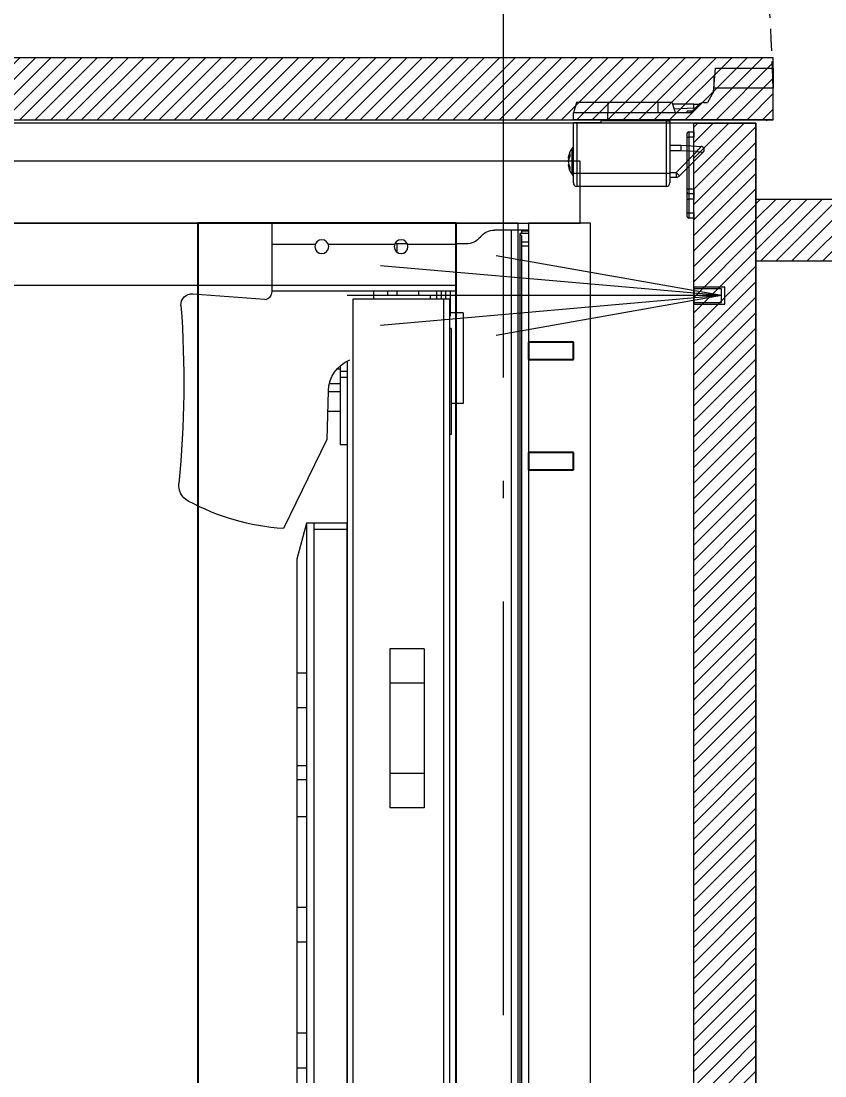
# Model space of a CAD drawing. Header units: millimetres. Extents: x -853320 to 19484, y -510814 to 9708.
# Drawn here: x 4465.6 to 4698.9, y 3469.5 to 3775.4 of the extents above; entities that cross this region are included whole.
import ezdxf
from ezdxf import colors
from ezdxf.entities.mleader import LeaderData, LeaderLine
from ezdxf.math import Vec2, Vec3

# ---------------------------------------------------------------- set-up
doc = ezdxf.new("R2010")
doc.units = ezdxf.units.MM
for name, pattern in [('BEARBEITUNGEN', [0]), ('DASHDOT', [18.5, 12, -3, 0.5, -3]), ('NASCOSTA', [9.525, 6.35, -3.175])]:
    doc.linetypes.add(name, pattern=pattern)
for name, color, linetype, lineweight in [('F_ARREDI', 7, 'Continuous', 5), ('F_ELETTRODOMESTICI', 40, 'Continuous', 5), ('F_FERRAMENTA', 253, 'Continuous', 5), ('F_Guide', 1, 'Continuous', 9), ('F_MULTI laminato OPACO', 1, 'Continuous', 5), ('F_Proiezioni', 253, 'NASCOSTA', 9), ('F_Sezioni', 5, 'Continuous', 9), ('F_STRIP-LED', 2, 'Continuous', 5)]:
    doc.layers.add(name, color=color, linetype=linetype, lineweight=lineweight)
doc.layers.add('F_Lavorazioni', color=12, linetype='Continuous')
doc.styles.add('DANZI-DIDASCALIE', font='Yu Gothic UI Light.ttf', dxfattribs={"height": 30})

# ---------------------------------------------------------------- blocks, each defined once
blk = doc.blocks.new('_Dot')
at = {"color": 0, "linetype": 'ByBlock', "lineweight": -2}
blk.add_line((-0.5, 0), (-1, 0), dxfattribs=at)
at = {"color": 0, "linetype": 'ByBlock', "const_width": 0.5}
blk.add_lwpolyline([(-0.25, 0, 1), (0.25, 0, 1)], format="xyb", close=True, dxfattribs=at)
blk = doc.blocks.new('V_CAS.ra INTERNA_ pianta')
at = {"layer": 'F_Guide', "color": 8}
for p, q in [((273121.76, -83401.9), (273121.76, -82939.93)), ((273123.46, -83419.93), (273123.46, -82939.93)), ((273151.46, -83419.93), (273151.46, -82940.73)), ((273149.76, -83419.93), (273149.76, -82948.71)), ((273169.44, -83439.93), (273169.44, -83021.43)), ((273171.94, -83438.93), (273171.94, -83022.43)), ((273174.44, -83439.93), (273174.44, -83021.43)), ((273172.44, -83438.32), (273172.44, -83023.03)), ((273112.17, -83354.93), (273112.17, -83101.93)), ((273121.67, -83354.93), (273121.67, -83101.93)), ((273109.97, -83354.93), (273109.97, -83103.51)), ((273107.17, -83196.89), (273107.17, -83151.97)), ((273109.97, -83196.89), (273107.17, -83196.89)), ((273107.17, -83206.97), (273107.17, -83196.89)), ((273109.97, -83206.97), (273107.17, -83206.97)), ((273107.17, -83233.38), (273107.17, -83206.97)), ((273109.97, -83233.38), (273107.17, -83233.38)), ((273107.17, -83243.43), (273107.17, -83233.38)), ((273109.97, -83243.43), (273107.17, -83243.43)), ((273107.17, -83269.76), (273107.17, -83243.43)), ((273109.97, -83269.76), (273107.17, -83269.76)), ((273107.17, -83344.48), (273107.17, -83269.76)), ((273144.16, -83272.33), (273134.16, -83272.33)), ((273134.16, -83318.53), (273134.16, -83272.33)), ((273144.16, -83318.53), (273144.16, -83272.33)), ((273109.97, -83280.45), (273107.17, -83280.45)), ((273144.16, -83282.32), (273134.16, -83282.32)), ((273109.97, -83284.53), (273107.17, -83284.53)), ((273109.97, -83301.33), (273107.17, -83301.33)), ((273144.16, -83308.53), (273134.16, -83308.53)), ((273109.97, -83311.38), (273107.17, -83311.38)), ((273144.16, -83318.53), (273134.16, -83318.53)), ((273109.96, -83354.9), (273107.17, -83344.48)), ((273115.93, -83379.23), (273103.31, -83353.35)), ((273109.97, -83354.9), (273109.96, -83354.9)), ((273121.67, -83354.93), (273109.97, -83354.93)), ((273121.67, -83353.13), (273112.17, -83353.13)), ((273116.34, -83393.3), (273115.93, -83379.23)), ((273121.76, -83377.62), (273119.76, -83377.62)), ((273119.76, -83400.54), (273119.76, -83377.62)), ((273151.94, -83380.68), (273151.46, -83380.68)), ((273151.94, -83411.38), (273151.94, -83380.68)), ((273119.76, -83387.31), (273116.17, -83387.31)), ((273155.49, -83389.68), (273151.94, -83389.68)), ((273155.49, -83415.93), (273155.49, -83389.68)), ((273119.76, -83393.05), (273116.33, -83393.05)), ((273119.76, -83395.39), (273116.63, -83395.39)), ((273121.76, -83397.22), (273119.76, -83397.22)), ((273119.76, -83399.61), (273118.82, -83399.61)), ((273121.76, -83398.96), (273119.76, -83398.96)), ((273174.44, -83404.93), (273174.44, -83404.93)), ((273174.44, -83404.93), (273174.44, -83404.93)), ((273151.94, -83411.38), (273151.46, -83411.38)), ((273151.69, -83414.93), (273151.46, -83414.93)), ((273151.69, -83422.24), (273151.69, -83414.93)), ((273155.49, -83415.93), (273151.69, -83415.93)), ((273077.02, -83421.48), (273097.94, -83419.86)), ((273097.94, -83419.86), (273098.34, -83419.83)), ((273151.46, -83419.93), (273123.46, -83419.93)), ((273129.47, -83422.24), (273129.47, -83419.93)), ((273145.94, -83420.93), (273145.94, -83419.93)), ((273147.69, -83422.24), (273147.69, -83419.93)), ((273149.06, -83422.24), (273149.06, -83419.93)), ((273150.31, -83422.24), (273150.31, -83419.93)), ((273099.94, -83422.16), (273099.73, -83421.24)), ((273099.94, -83441.93), (273099.94, -83422.16)), ((273153.44, -83422.24), (273099.94, -83422.24)), ((273145.94, -83420.93), (273129.47, -83420.93)), ((273133.54, -83422.24), (273133.54, -83420.93)), ((273136.24, -83422.24), (273136.24, -83420.93)), ((273142.54, -83422.24), (273142.54, -83420.93)), ((273153.44, -83441.93), (273153.44, -83422.24)), ((273136.24, -83435.93), (273136.24, -83433.53)), ((273174.44, -83435.27), (273172.44, -83435.27)), ((273112.53, -83435.73), (273099.94, -83435.73)), ((273135.53, -83435.73), (273116.35, -83435.73)), ((273136.24, -83435.93), (273135.61, -83435.93)), ((273139.27, -83435.93), (273136.24, -83435.93)), ((273153.44, -83435.73), (273139.35, -83435.73)), ((273156.31, -83435.93), (273153.44, -83435.93)), ((273174.44, -83436.43), (273172.44, -83436.43)), ((273174.44, -83439.93), (273164.59, -83439.93)), ((273174.44, -83438.93), (273171.94, -83438.93)), ((273172.44, -83439.6), (273172.44, -83438.93)), ((273174.44, -83439.6), (273172.44, -83439.6)), ((273172.44, -83439.93), (273172.44, -83439.6)), ((273153.44, -83441.93), (273099.94, -83441.93))]:
    blk.add_line(p, q, dxfattribs=at)
for centre in [(273114.44, -83435.13), (273137.44, -83435.13)]:
    blk.add_circle(centre, 2, dxfattribs=at)
for centre, radius, start, end in [((273107.87, -83420.9), 67.7, 93.8622, 118.3977), ((273078.14, -83365.92), 5.2, 118.3977, 185.6204), ((272774.61, -83395.79), 299.8, 355.7419, 5.6204), ((273126.34, -83393.01), 10, 181.6888, 247.9389), ((273076.77, -83418.29), 3.2, 175.7419, 274.4211), ((273097.88, -83421.67), 1.9, 13.0755, 76.1066), ((273156.31, -83441.21), 5.29, 38.4424, 90), ((273164.59, -83434.64), 5.29, 218.4424, 270)]:
    blk.add_arc(centre, radius, start, end, dxfattribs=at)
at = {"layer": 'F_Guide', "color": 8, "extrusion": (0, 0, -1)}
blk.add_ellipse((273170.88, -83433.93), major_axis=(0, 5), ratio=0.654481, start_param=2.645492, end_param=2.812476, dxfattribs=at)
at = {"layer": 'F_Lavorazioni', "color": 14, "linetype": 'BEARBEITUNGEN', "true_color": 0xaa0000}
for p, q in [((273078.44, -83441.93), (273078.44, -82951.93)), ((273153.44, -82951.93), (273153.44, -83441.93)), ((273174.44, -83375.43), (273174.44, -83370.43)), ((273174.44, -83370.43), (273187.44, -83370.43)), ((273187.44, -83370.43), (273187.44, -83375.43)), ((273187.44, -83375.43), (273174.44, -83375.43)), ((273174.44, -83407.43), (273174.44, -83402.43)), ((273174.44, -83402.43), (273187.44, -83402.43)), ((273187.44, -83402.43), (273187.44, -83407.43)), ((273187.44, -83407.43), (273174.44, -83407.43)), ((273153.44, -83441.93), (273078.44, -83441.93))]:
    blk.add_line(p, q, dxfattribs=at)
at = {"layer": 'F_MULTI laminato OPACO', "color": 143, "true_color": 0x7aafdf}
for points in [[(272828.44, -83441.93), (273174.44, -83441.93), (273174.44, -82911.93), (272828.44, -82911.93)], [(273174.44, -82911.93), (273192.44, -82911.93), (273192.44, -83441.93), (273174.44, -83441.93)], [(273171.44, -83441.93), (273153.44, -83441.93), (273153.44, -82951.93), (273171.44, -82951.93)], [(273153.44, -83423.93), (273153.44, -83441.93), (272849.44, -83441.93), (272849.44, -83423.93)], [(273189.44, -83441.93), (273189.44, -83459.93), (272813.44, -83459.93), (272813.44, -83441.93)]]:
    blk.add_lwpolyline(points, close=True, dxfattribs=at)
blk = doc.blocks.new('ARMADIO_camera master_sol.C_pianta')
at = {"layer": 'F_MULTI laminato OPACO', "transparency": 33554508}
h = blk.add_hatch(dxfattribs=at)
h.set_pattern_fill('ANSI31', color=256)
h.set_pattern_definition([(45, (1055, -6e-09), (-2.24506403, 2.24506403), [])])
h.paths.add_polyline_path([(718911.42, 531638.1), (718893.42, 531638.1), (718893.42, 531056.1), (718911.42, 531056.1)])
h = blk.add_hatch(dxfattribs=at)
h.set_pattern_fill('ANSI31', color=256)
h.paths.add_polyline_path([(718853.42, 531078.1), (718853.42, 531096.1), (718893.42, 531096.1), (718893.42, 531078.1)])
h = blk.add_hatch(dxfattribs=at)
h.set_pattern_fill('ANSI31', color=6)
h.paths.add_polyline_path([(719338.42, 531037.1), (719338.42, 531055.1), (718888.42, 531055.1), (718888.42, 531037.1)])
at = {"layer": 'F_FERRAMENTA'}
for p, q in [((718911.42, 531083.6), (718912.92, 531083.6)), ((718911.42, 531082.1), (718911.42, 531083.6)), ((718912.92, 531082.1), (718911.42, 531082.1)), ((718911.42, 531082.1), (718911.42, 531078.1)), ((718912.92, 531082.1), (718912.92, 531083.6)), ((718912.92, 531078.1), (718912.92, 531082.1)), ((718913.42, 531082.1), (718912.92, 531082.1)), ((718913.42, 531083.1), (718913.42, 531082.1)), ((718913.42, 531082.1), (718913.42, 531078.1)), ((718911.42, 531078.1), (718912.92, 531078.1)), ((718911.42, 531076.6), (718911.42, 531078.1)), ((718911.42, 531076.6), (718912.92, 531076.6)), ((718911.42, 531075.1), (718911.42, 531076.6)), ((718912.92, 531076.6), (718912.92, 531078.1)), ((718913.42, 531078.1), (718912.92, 531078.1)), ((718912.92, 531075.1), (718912.92, 531076.6)), ((718913.42, 531078.1), (718913.42, 531076.1)), ((718913.42, 531076.1), (718913.42, 531075.1)), ((718912.92, 531075.1), (718911.42, 531075.1)), ((718911.42, 531075.1), (718911.42, 531060.1)), ((718912.92, 531060.1), (718912.92, 531075.1)), ((718913.42, 531075.1), (718912.92, 531075.1)), ((718913.42, 531075.1), (718913.42, 531060.1)), ((718918.42, 531070.53), (718918.42, 531073.4)), ((718919.42, 531074.4), (718919.42, 531070.57)), ((718919.42, 531074.4), (718945.42, 531074.4)), ((718945.42, 531070.57), (718945.42, 531074.4)), ((718946.42, 531073.4), (718946.42, 531070.53)), ((718908.72, 531064.5), (718915.57, 531071.36)), ((718916.63, 531070.35), (718910.57, 531064.29)), ((718916.63, 531070.35), (718916.63, 531071.8)), ((718916.63, 531071.8), (718918.42, 531071.8)), ((718918.42, 531070.35), (718916.63, 531070.35)), ((718918.42, 531055.4), (718918.42, 531070.53)), ((718919.42, 531070.57), (718919.42, 531055.4)), ((718945.42, 531070.57), (718919.42, 531070.57)), ((718945.42, 531055.9), (718945.42, 531070.57)), ((718946.47, 531071.15), (718946.42, 531071.15)), ((718946.42, 531070.53), (718946.42, 531055.9)), ((718946.47, 531071.15), (718946.47, 531070.15)), ((718946.47, 531070.15), (718946.47, 531063.15)), ((718946.76, 531071), (718946.76, 531070.04)), ((718946.76, 531070.04), (718946.76, 531063.29)), ((718947.7, 531068.12), (718947.94, 531068.18)), ((718947.91, 531067.08), (718947.94, 531067.08)), ((718947.94, 531067.08), (718947.93, 531067.15)), ((718910.57, 531064.29), (718915.16, 531064.05)), ((718915.16, 531064.05), (718918.42, 531064.05)), ((718947.6, 531066.19), (718947.94, 531066.11)), ((718915.12, 531062.5), (718909.37, 531062.8)), ((718918.42, 531062.5), (718915.12, 531062.5)), ((718946.42, 531063.15), (718946.47, 531063.15)), ((718911.42, 531060.1), (718912.92, 531060.1)), ((718911.42, 531058.6), (718911.42, 531060.1)), ((718912.92, 531058.6), (718911.42, 531058.6)), ((718912.92, 531058.6), (718912.92, 531060.1)), ((718913.42, 531060.1), (718912.92, 531060.1)), ((718913.42, 531060.1), (718913.42, 531059.1)), ((718888.42, 531055.1), (718890.17, 531055.19)), ((718888.42, 531055.1), (718936.42, 531055.1)), ((718888.42, 531055.1), (718888.42, 531045.89)), ((718919.42, 531055.4), (718918.42, 531055.4)), ((718918.42, 531055.1), (718918.42, 531055.4)), ((718919.42, 531055.4), (718938.42, 531055.4)), ((718920.42, 531055.4), (718920.42, 531055.1)), ((718930.42, 531055.4), (718930.42, 531055.1)), ((718935.42, 531055.1), (718935.42, 531055.4)), ((718936.42, 531055.1), (718936.42, 531053.1)), ((718936.42, 531055.1), (718946.42, 531055.1)), ((718938.42, 531055.4), (718938.42, 531055.9)), ((718945.42, 531055.9), (718938.42, 531055.9)), ((718946.42, 531055.9), (718945.42, 531055.9)), ((718946.42, 531055.1), (718946.35, 531053.1)), ((718912.42, 531053.1), (718910.01, 531050.68)), ((718911.42, 531051.73), (718911.04, 531051.71)), ((718911.39, 531052.06), (718911.42, 531051.73)), ((718911.42, 531051.73), (718917.21, 531052.04)), ((718911.42, 531051.73), (718911.44, 531050.6)), ((718911.92, 531052.6), (718913.41, 531052.6)), ((718912.42, 531053.1), (718921.92, 531053.1)), ((718913.41, 531053.1), (718913.41, 531052.6)), ((718917.73, 531050.1), (718916.92, 531053.1)), ((718921.92, 531053.1), (718936.42, 531053.1)), ((718921.92, 531050.1), (718921.92, 531053.1)), ((718936.42, 531053.1), (718946.35, 531053.1)), ((718936.42, 531050.1), (718936.42, 531053.1)), ((718945.55, 531050.1), (718946.35, 531053.1)), ((718905.75, 531047.01), (718907.54, 531050.1)), ((718908.59, 531050.1), (718907.54, 531050.1)), ((718911.44, 531050.6), (718909.92, 531050.6)), ((718911.44, 531050.6), (718917.59, 531050.6)), ((718917.73, 531050.1), (718921.92, 531050.1)), ((718921.92, 531050.1), (718936.42, 531050.1)), ((718936.42, 531050.1), (718945.55, 531050.1)), ((718888.42, 531045.89), (718905.66, 531045.89)), ((718888.42, 531040.1), (718888.42, 531045.89)), ((718905.66, 531045.89), (718905.15, 531040.1)), ((718905.62, 531042.45), (718905.62, 531045.5)), ((718905.75, 531047.01), (718905.66, 531045.89)), ((718905.15, 531040.1), (718888.42, 531040.1))]:
    blk.add_line(p, q, dxfattribs=at)
for centre, radius, start, end in [((718912.92, 531083.1), 0.5, 0, 90), ((718912.92, 531076.1), 0.5, 0, 90), ((718919.42, 531073.4), 1, 90, 180), ((718945.42, 531073.4), 1, 0, 90), ((718916.63, 531070.3), 1.5, 90, 135), ((718906.96, 531061.19), 13.33, 43.4606, 49.7397), ((718919.17, 531064.81), 5.77, 87.5213, 97.474), ((718945.67, 531064.81), 5.77, 82.526, 92.4787), ((718946.47, 531070.79), 0.36, 36.3584, 90), ((718941.52, 531067.15), 6.5, 9.826, 36.3584), ((718944.39, 531067.64), 3.59, 8.7209, 32.3082), ((718944.65, 531069.13), 2.81, 351.2697, 8.7303), ((718943.53, 531066.53), 4.46, 8.804, 29.1786), ((718944.26, 531067.87), 3.74, 327.8829, 349.8782), ((718943.75, 531067.71), 4.24, 338.7037, 351.4823), ((718909.42, 531063.8), 1, 135, 267), ((718909.43, 531063.8), 1, 135.2041, 266.8433), ((718941.52, 531067.15), 6.5, 323.6416, 350.174), ((718945.14, 531066.61), 2.85, 323.5262, 349.9156), ((718943.84, 531065.4), 3.61, 352.3056, 7.6944), ((718946.47, 531063.51), 0.36, 270, 323.6416), ((718912.92, 531059.1), 0.5, 270, 0), ((718890.24, 531053.89), 1.3, 68.1276, 93), ((718908.59, 531052.1), 2, 270, 315), ((718905.27, 531042.45), 0.35, 278.5759, 0)]:
    blk.add_arc(centre, radius, start, end, dxfattribs=at)
for centre, major_axis, ratio, start_param, end_param in [((718910.57, 531064.24), (-1.85, 0.27), 0.03046, 4.716764, 6.260381), ((718910.57, 531064.24), (1.2, 1.44), 0.019707, 1.54715, 3.090766), ((718915.16, 531064), (0.04, 1.5), 0.001006, 1.53238, 3.141593), ((718909.9, 531064.27), (0.53, 1.47), 0.001231, 3.076393, 3.141962)]:
    blk.add_ellipse(centre, major_axis=major_axis, ratio=ratio, start_param=start_param, end_param=end_param, dxfattribs=at)
at = {"layer": 'F_MULTI laminato OPACO'}
for points in [[(719323.42, 531636.1), (718893.42, 531636.1), (718893.42, 531056.1), (719323.42, 531056.1)], [(718893.42, 531636.1), (718911.42, 531636.1), (718911.42, 531056.1), (718893.42, 531056.1)], [(718902.42, 531108.6), (718902.42, 531103.6), (718911.42, 531103.6), (718911.42, 531108.6)], [(718853.42, 531078.1), (718853.42, 531096.1), (718893.42, 531096.1), (718893.42, 531078.1)]]:
    blk.add_lwpolyline(points, close=True, dxfattribs=at)
at = {"layer": 'F_MULTI laminato OPACO', "color": 6}
blk.add_lwpolyline([(719338.42, 531037.1), (719338.42, 531055.1), (718888.42, 531055.1), (718888.42, 531037.1)], close=True, dxfattribs=at)
at = {"layer": 'F_Proiezioni'}
blk.add_lwpolyline([(719338.42, 531054.1), (719338.42, 530604.1, -0.414214), (718888.42, 531054.1)], format="xyb", dxfattribs=at)
at = {"layer": 'F_STRIP-LED'}
for q in [(718968.83, 531117.63), (719002.41, 531114.76), (719012.1, 531106.1), (719002.41, 531097.44), (718968.83, 531094.56)]:
    blk.add_line((718903.42, 531106.1), q, dxfattribs=at)
blk.add_lwpolyline([(718903.42, 531108.1), (718903.42, 531104.1), (718911.42, 531104.1), (718911.42, 531108.1)], close=True, dxfattribs=at)
at = {"layer": 'F_ARREDI', "xscale": -1}
blk.add_blockref('V_CAS.ra INTERNA_ pianta', (992133.86, 614527.02), dxfattribs=at)
blk = doc.blocks.new('BAGNO-LAVANDERIA_pianta_sol.B')
at = {"layer": 'F_ELETTRODOMESTICI', "color": 5, "ltscale": 5}
ml = blk.add_multileader_mtext('Standard', dxfattribs=at)
ml.set_content('{\\fYu Gothic UI Light|b0|i0|c128|p34;BASAMENTO c/cassetto} ditta MIELE art.WTS 610', color=5, style='DANZI-DIDASCALIE')
ml.set_leader_properties(color=256, linetype='ByLayer', lineweight=-1)
ml.set_arrow_properties(name='DOT')
ml.build(insert=Vec2(0, 0))
ml.multileader.update_dxf_attribs({"arrow_head_size": 5, "scale": 5})
ctx = ml.context
ctx.base_point, ctx.scale, ctx.char_height, ctx.arrow_head_size, ctx.landing_gap_size, ctx.plane_origin, ctx.plane_x_axis, ctx.plane_y_axis = Vec3(865728.96, 518190.64), 5, 25, 5, 10, Vec3(865691.99, 518253.27), Vec3(0, -1), Vec3(1, 0)
notes = []
notes.append((ctx, [(0, (0, 0, 0), (0, 0), (1, 0), 1, [])]))
ctx.mtext.insert, ctx.mtext.text_direction, ctx.mtext.rotation, ctx.mtext.width, ctx.mtext.flow_direction = Vec3(865741.68, 518180.64), Vec3(0, -1), 4.712389, 471.5743, 5
ml = blk.add_multileader_mtext('Standard', dxfattribs=at)
ml.set_content('{\\fYu Gothic UI Light|b0|i0|c128|p34;LAVASCIUGA} ditta MIELE art.WTD165 WPM 8/5kg', color=5, style='DANZI-DIDASCALIE')
ml.set_leader_properties(color=256, linetype='ByLayer', lineweight=-1)
ml.set_arrow_properties(name='DOT')
ml.build(insert=Vec2(0, 0))
ml.multileader.update_dxf_attribs({"arrow_head_size": 5, "scale": 5})
ctx = ml.context
ctx.base_point, ctx.scale, ctx.char_height, ctx.arrow_head_size, ctx.landing_gap_size, ctx.plane_origin, ctx.plane_x_axis, ctx.plane_y_axis = Vec3(865852.82, 518185.28), 5, 25, 5, 10, Vec3(865819.83, 518247.92), Vec3(0, -1), Vec3(1, 0)
notes.append((ctx, [(0, (0, 0, 0), (0, 0), (1, 0), 1, [])]))
ctx.mtext.insert, ctx.mtext.text_direction, ctx.mtext.rotation, ctx.mtext.width, ctx.mtext.flow_direction = Vec3(865869.52, 518175.28), Vec3(0, -1), 4.712389, 377.0167, 5
for ctx, leaders in notes:
    for number, flags, end, landing, length, lines in leaders:
        leader = LeaderData()
        leader.index, (leader.has_last_leader_line, leader.has_dogleg_vector, leader.attachment_direction) = number, flags
        leader.last_leader_point, leader.dogleg_vector, leader.dogleg_length = Vec3(end), Vec3(landing), length
        for number, points, colour, breaks in lines:
            line = LeaderLine()
            line.index, line.vertices, line.color, line.breaks = number, Vec3.list(points), colors.encode_raw_color(colour), breaks
            leader.lines.append(line)
        ctx.leaders.append(leader)

msp = doc.modelspace()

# ---------------------------------------------------------------- linework, layer by layer
at = {"layer": 'F_Sezioni', "color": 3, "linetype": 'DASHDOT', "lineweight": 15, "ltscale": 10}
msp.add_lwpolyline([(4479.394, 8514.312), (4366.847, 8602.111), (4605.495, 8602.111), (4605.495, 1511.773)], dxfattribs=at)

# ---------------------------------------------------------------- block references
at = {"layer": 'F_ARREDI', "color": 2, "lineweight": 5}
msp.add_blockref('BAGNO-LAVANDERIA_pianta_sol.B', (-853319.899, -510814.178), dxfattribs=at)
at = {"layer": 'F_ARREDI', "color": 2, "lineweight": 5, "rotation": 180}
msp.add_blockref('ARMADIO_camera master_sol.C_pianta', (723572.288, 534801.91), dxfattribs=at)

doc.saveas('drawing.dxf')
